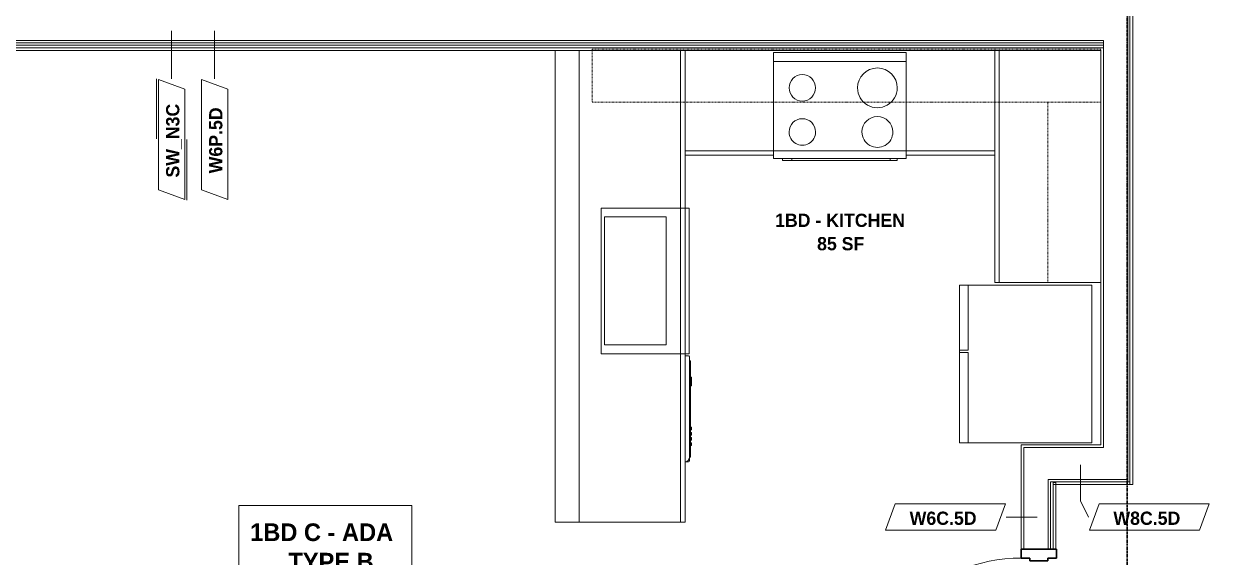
# Model space of a CAD drawing. Header units: inches. Extents: x -4058 to -1781, y 9814 to 12264.
# Drawn here: x -3731.2 to -3462.7, y 11006.6 to 11127.5 of the extents above; entities that cross this region are included whole.
import ezdxf

# ---------------------------------------------------------------- set-up
doc = ezdxf.new("R2010")
doc.units = ezdxf.units.IN
doc.header["$MEASUREMENT"] = 0
doc.linetypes.add('Dash', pattern=[0.25, 0.125, -0.125])
doc.linetypes.add('Grid Line 1_2_', pattern=[0.875, 0.5, -0.125, 0.125, -0.125])
for name, color, linetype, lineweight in [('0-1', 7, 'Continuous', 5), ('0-3', 8, 'Continuous', 9), ('A-AREA-IDEN', 2, 'Continuous', 9), ('A-DOOR-1', 7, 'Continuous', 9), ('A-DOOR-2', 10, 'Continuous', 30), ('A-DOOR-FRAM-2', 10, 'Continuous', 30), ('A-WALL-2', 250, 'Continuous', 18), ('A-WALL-3', 113, 'Continuous', 9), ('A-WALL-IDEN', 211, 'Continuous', 9), ('I-WALL-1', 7, 'Continuous', 9), ('P-SANR-FIXT', 6, 'Continuous', 9), ('Q-CASE', 31, 'Continuous', 9), ('Q-CASE-HDLN', 31, 'Dash', 9), ('Q-SPCQ', 91, 'Continuous', 9), ('S-GRID-1', 1, 'Grid Line 1_2_', 30)]:
    doc.layers.add(name, color=color, linetype=linetype, lineweight=lineweight)
doc.styles.add('Century Gothic_B', font='GOTHICB.TTF', dxfattribs={"height": 3})
doc.styles.add('Century Gothic_B_1', font='GOTHICB.TTF', dxfattribs={"height": 4})

# ---------------------------------------------------------------- blocks, each defined once
blk = doc.blocks.new('HOLLOW METAL - UNIT DOOR-2191977-UNITS PLANS - 3RD FLOOR')
at = {"layer": 'A-DOOR-1'}
blk.add_arc((18, -3.875), 36, 180, 270, dxfattribs=at)
at = {"layer": 'A-DOOR-2'}
for p, q in [((16.25, -3.875), (18, -3.875)), ((16.25, -39.875), (16.25, -3.875)), ((18, -3.875), (18, -39.875)), ((18, -39.875), (16.25, -39.875))]:
    blk.add_line(p, q, dxfattribs=at)
at = {"layer": 'A-DOOR-FRAM-2'}
for p, q in [((-20, 4.125), (-18, 4.125)), ((-20, -3.875), (-20, 4.125)), ((-18, 4.125), (-18, 2.1875)), ((18, 4.125), (20, 4.125)), ((18, 2.1875), (18, 4.125)), ((20, 4.125), (20, -3.875)), ((-18, 2.1875), (-17.375, 2.1875)), ((-17.375, 2.1875), (-17.375, -1.9375)), ((17.375, 2.1875), (18, 2.1875)), ((17.375, -1.9375), (17.375, 2.1875)), ((-18, -1.9375), (-18, -3.875)), ((-17.375, -1.9375), (-18, -1.9375)), ((18, -1.9375), (17.375, -1.9375)), ((18, -3.875), (18, -1.9375)), ((-18, -3.875), (-20, -3.875)), ((20, -3.875), (18, -3.875))]:
    blk.add_line(p, q, dxfattribs=at)
blk = doc.blocks.new('CTR - 1st Phase - Common Walls_rvt-1-UNITS PLANS - 3RD FLOOR')
at = {"layer": 'A-WALL-2'}
for p, q in [((-3481.17, 11032.1), (-3481.17, 11362.61)), ((-3480.67, 11032.1), (-3480.67, 11362.61)), ((-3487.3, 11123.69), (-3852.47, 11123.69)), ((-3487.3, 11123.19), (-3852.47, 11123.19)), ((-3486.67, 11123.69), (-3487.3, 11123.69)), ((-3486.67, 11123.19), (-3487.3, 11123.19)), ((-3486.67, 11123.69), (-3486.67, 11123.19)), ((-3486.67, 11123.19), (-3486.67, 11123.69)), ((-3486.67, 11123.19), (-3486.67, 11122.69)), ((-3486.67, 11122.69), (-3486.67, 11123.19)), ((-3487.3, 11122.69), (-3852.47, 11122.69)), ((-3487.3, 11122.06), (-3852.47, 11122.06)), ((-3486.67, 11122.69), (-3487.3, 11122.69)), ((-3486.67, 11122.06), (-3487.3, 11122.06)), ((-3486.67, 11122.69), (-3486.67, 11122.06)), ((-3486.67, 11122.06), (-3486.67, 11122.69)), ((-3486.67, 11032.1), (-3486.67, 11122.06)), ((-3504.67, 11024.23), (-3504.67, 11031.48)), ((-3486.67, 11031.48), (-3504.67, 11031.48)), ((-3486.67, 11032.1), (-3486.67, 11031.48)), ((-3481.17, 11032.1), (-3481.17, 11031.48)), ((-3481.17, 11031.48), (-3481.17, 11024.23)), ((-3480.67, 11032.1), (-3480.67, 11023.73)), ((-3504.67, 11023.1), (-3504.67, 11024.23)), ((-3499.17, 11023.73), (-3499.17, 11024.23)), ((-3481.17, 11024.23), (-3499.17, 11024.23)), ((-3499.17, 11023.1), (-3499.17, 11023.73)), ((-3498.67, 11023.73), (-3498.05, 11023.73)), ((-3498.67, 11023.1), (-3498.67, 11023.73)), ((-3498.05, 11023.73), (-3498.67, 11023.73)), ((-3498.05, 11023.1), (-3498.05, 11023.73)), ((-3481.17, 11023.73), (-3498.05, 11023.73)), ((-3481.17, 11024.23), (-3481.17, 11023.73)), ((-3480.67, 11023.73), (-3481.17, 11023.73)), ((-3480.67, 11023.73), (-3481.17, 11023.73)), ((-3480.67, 11023.73), (-3480.67, 11023.1)), ((-3504.67, 11008.44), (-3504.67, 11023.1)), ((-3499.17, 11008.44), (-3499.17, 11023.1)), ((-3498.67, 11008.44), (-3498.67, 11023.1))]:
    blk.add_line(p, q, dxfattribs=at)
at = {"layer": 'I-WALL-1'}
for p, q in [((-3480.05, 11032.1), (-3480.05, 11362.61)), ((-3852.47, 11121.44), (-3487.3, 11121.44)), ((-3487.3, 11121.44), (-3487.3, 11032.1)), ((-3487.3, 11032.1), (-3505.3, 11032.1)), ((-3505.3, 11032.1), (-3505.3, 11031.48)), ((-3505.3, 11031.48), (-3505.3, 11023.1)), ((-3480.05, 11023.1), (-3480.05, 11032.1)), ((-3498.05, 11023.6), (-3498.05, 11008.44)), ((-3497.42, 11023.6), (-3498.05, 11023.6)), ((-3497.42, 11008.44), (-3497.42, 11023.6)), ((-3505.3, 11023.1), (-3505.3, 11008.44)), ((-3498.05, 11008.44), (-3498.05, 11023.1)), ((-3498.05, 11023.1), (-3480.67, 11023.1)), ((-3480.67, 11023.1), (-3480.05, 11023.1))]:
    blk.add_line(p, q, dxfattribs=at)
at = {"layer": '0-3', "rotation": 270.0000000000105}
blk.add_blockref('HOLLOW METAL - UNIT DOOR-2191977-UNITS PLANS - 3RD FLOOR', (-3501.42, 10988.44), dxfattribs=at)
blk = doc.blocks.new('CTR - 1st Phase - Structure_rvt-1-UNITS PLANS - 3RD FLOOR')
at = {"layer": 'S-GRID-1'}
blk.add_line((-3481.32, 9814.03), (-3481.32, 12247.5), dxfattribs=at)
blk = doc.blocks.new('OD_CW_Upper Cabinet - OD_CW_Upper Cabinet-4366995-UNITS PLANS - 3RD FLOOR')
at = {"layer": 'Q-CASE-HDLN'}
for p, q in [((115.86, 24), (0.74, 24)), ((0.74, 24), (0.74, 12)), ((115.86, 12), (115.86, 24)), ((0.74, 12), (115.86, 12))]:
    blk.add_line(p, q, dxfattribs=at)
blk = doc.blocks.new('OD_CW_Base Cabinet - OD_CW_Base Cabinet-V21-UNITS PLANS - 3RD FLOOR')
at = {"layer": 'Q-CASE'}
for p, q in [((70.86, 0), (70.86, 23.69)), ((70.86, 23.69), (70.86, 1)), ((0.74, 1), (20.8, 1)), ((20.8, 1), (0.74, 1)), ((0.74, 0), (20.8, 0)), ((20.8, 0), (0.74, 0)), ((50.8, 1), (70.86, 1)), ((70.86, 1), (50.8, 1)), ((50.8, 0), (70.86, 0)), ((70.86, 0), (50.8, 0)), ((70.86, 1), (70.86, 0))]:
    blk.add_line(p, q, dxfattribs=at)
blk = doc.blocks.new('OD_CW_Base Cabinet - OD_CW_Base Cabinet-V22-UNITS PLANS - 3RD FLOOR')
at = {"layer": 'Q-CASE'}
for p, q in [((0.74, 24), (0.74, 0)), ((107.61, 24), (0.74, 24)), ((0.74, 0), (107.61, 0))]:
    blk.add_line(p, q, dxfattribs=at)
blk = doc.blocks.new('OD_CW_Upper Cabinet - OD_CW_Upper Cabinet-4366996-UNITS PLANS - 3RD FLOOR')
at = {"layer": 'Q-CASE-HDLN'}
for p, q in [((41.64, 24), (0.74, 24)), ((0.74, 24), (0.74, 12)), ((41.64, 12), (41.64, 24)), ((0.74, 12), (41.64, 12))]:
    blk.add_line(p, q, dxfattribs=at)
blk = doc.blocks.new('OD_CW_Base Cabinet - OD_CW_Base Cabinet-V28-UNITS PLANS - 3RD FLOOR')
at = {"layer": 'Q-CASE'}
for p, q in [((53.64, 0), (53.64, 24)), ((53.64, 24), (53.64, 1)), ((1.05, 1), (53.64, 1)), ((53.64, 1), (1.05, 1)), ((1.05, 0), (53.64, 0)), ((53.64, 0), (1.05, 0)), ((53.64, 1), (53.64, 0))]:
    blk.add_line(p, q, dxfattribs=at)
blk = doc.blocks.new('Refrigerator_-_Side-by-Side_6047 - 36_ X 30_-345559-UNITS PLANS - 3RD FLOOR')
at = {"layer": 'Q-SPCQ'}
for p, q in [((17.87, 14.42), (-17.88, 14.42)), ((-17.88, 14.42), (-17.88, -15.58)), ((17.87, -15.58), (17.87, 14.42)), ((-17.88, -13.58), (-3.13, -13.58)), ((-17.88, -13.58), (-17.88, -15.58)), ((-17.88, -15.58), (17.87, -15.58)), ((-3.13, -15.58), (-17.88, -15.58)), ((-3.13, -15.58), (-3.13, -13.58)), ((-2.63, -13.58), (17.87, -13.58)), ((-2.63, -13.58), (-2.63, -15.58)), ((17.87, -15.58), (-2.63, -15.58)), ((17.87, -15.58), (17.87, -13.58))]:
    blk.add_line(p, q, dxfattribs=at)
blk = doc.blocks.new('Dishwasher_15404 - 34_ counter-3395311-UNITS PLANS - 3RD FLOOR')
at = {"layer": 'Q-SPCQ'}
for p, q in [((23.68, 0), (22.88, 0)), ((23.87, -22.93), (23.87, -0.2)), ((24.12, -1.09), (23.87, -1.09)), ((24.12, -1.09), (24.12, -22.91)), ((24.37, -4.82), (24.12, -4.82)), ((24.37, -4.82), (24.37, -5.81)), ((24.12, -6.79), (24.37, -6.79)), ((24.37, -5.81), (24.37, -6.79)), ((24.37, -16.15), (24.12, -16.15)), ((24.12, -16.74), (24.37, -16.74)), ((24.37, -17.33), (24.12, -17.33)), ((24.12, -17.92), (24.37, -17.92)), ((24.37, -18.51), (24.12, -18.51)), ((24.37, -16.15), (24.37, -16.74)), ((24.37, -17.33), (24.37, -17.92)), ((24.37, -18.51), (24.37, -19.1)), ((24.12, -19.1), (24.37, -19.1)), ((24.37, -19.69), (24.12, -19.69)), ((24.12, -20.28), (24.37, -20.28)), ((24.37, -19.69), (24.37, -20.28)), ((22.88, -24), (23.68, -24)), ((24.12, -22.91), (23.87, -22.91)), ((23.87, -23.8), (23.87, -22.93))]:
    blk.add_line(p, q, dxfattribs=at)
for centre, radius, start, end in [((23.68, -0.2), 0.197, 360, 90), ((23.68, -0.2), 0.197, 15, 75), ((22.8, -22.93), 1.07, 273.885, 0), ((23.68, -23.8), 0.197, 270, 0)]:
    blk.add_arc(centre, radius, start, end, dxfattribs=at)
blk = doc.blocks.new('Range - 24_ x 30_-3317832-UNITS PLANS - 3RD FLOOR')
at = {"layer": 'Q-SPCQ'}
for p, q in [((2, 0.5), (3.61, 0.5)), ((2, 0.5), (2, 0)), ((3.61, 0.5), (25.87, 0.5)), ((3.61, 0.5), (3.61, 0)), ((25.87, 0), (25.87, 0.5)), ((25.87, 0.5), (28, 0.5)), ((28, 0), (28, 0.5)), ((0, 0), (30, 0)), ((0, 0), (0, -1.75)), ((0, -1.75), (30, -1.75)), ((0, -22), (0, -1.75)), ((30, -1.75), (0, -1.75)), ((30, -1.75), (30, 0)), ((30, -1.75), (30, -22)), ((0, -24), (0, -22)), ((30, -22), (0, -22)), ((30, -24), (0, -24)), ((30, -22), (30, -24))]:
    blk.add_line(p, q, dxfattribs=at)
for centre, radius, start, end in [((6.5, -6), 3.5, 360, 180), ((23.5, -6), 3, 360, 180), ((6.5, -6), 3.5, 180, 360), ((23.5, -6), 3, 180, 360), ((6.5, -16), 4.5, 360, 180), ((23.5, -16), 3, 0, 180), ((6.5, -16), 4.5, 180, 360), ((23.5, -16), 3, 180, 360)]:
    blk.add_arc(centre, radius, start, end, dxfattribs=at)
blk = doc.blocks.new('Stainless Steel Farmhous Kitchen Sink - Stainless Steel Farmhous Kitchen Sink-4315883-UNITS PLANS - 3RD FLOOR')
at = {"layer": 'P-SANR-FIXT'}
for p, q in [((-33, 22.2), (-33, 2.25)), ((0, 22.2), (-33, 22.2)), ((0, 2.25), (0, 22.2)), ((-31, 3), (-31, 16.96)), ((-31, 16.96), (-2, 16.96)), ((-2, 16.96), (-2, 3)), ((-2, 3), (-31, 3)), ((-33, 2.25), (0, 2.25))]:
    blk.add_line(p, q, dxfattribs=at)
blk = doc.blocks.new('Wall Tag - Shear Wall-3956451-UNITS PLANS - 3RD FLOOR')
at = {"layer": 'A-WALL-IDEN'}
for p, q in [((-0.3561, 0.0937), (-0.4244, -0.0937)), ((0.4244, 0.0937), (-0.3561, 0.0937)), ((0.4291, 0.1068), (0.0033, 0.1068)), ((0.3561, -0.0937), (0.4244, 0.0937)), ((0, -0.1068), (-0.4291, -0.1068)), ((-0.4244, -0.0937), (0.3561, -0.0937))]:
    blk.add_line(p, q, dxfattribs=at)
blk = doc.blocks.new('Wall Tag - Arch Wall-3956453-UNITS PLANS - 3RD FLOOR')
at = {"layer": 'A-WALL-IDEN'}
for p, q in [((-0.3561, 0.0937), (-0.4244, -0.0937)), ((0.4244, 0.0937), (-0.3561, 0.0937)), ((0.3561, -0.0937), (0.4244, 0.0937)), ((-0.4244, -0.0937), (0.3561, -0.0937))]:
    blk.add_line(p, q, dxfattribs=at)

msp = doc.modelspace()

# ---------------------------------------------------------------- linework, layer by layer
at = {"layer": 'A-AREA-IDEN', "flags": 128}
msp.add_lwpolyline([(-3682.46, 11018.36), (-3643.26, 11018.36), (-3643.26, 10999.91), (-3682.46, 10999.91)], close=True, dxfattribs=at)
at = {"layer": 'A-WALL-3'}
for p, q in [((-3610.8, 11014.56), (-3610.8, 11121.44)), ((-3605.42, 11121.44), (-3605.42, 11014.56)), ((-3610.8, 11014.56), (-3605.42, 11014.56))]:
    msp.add_line(p, q, dxfattribs=at)
at = {"layer": 'A-WALL-IDEN'}
for p, q in [((-3697.68, 11125.88), (-3697.68, 11115.03)), ((-3687.94, 11125.88), (-3687.94, 11115.03)), ((-3491.88, 11027.6), (-3491.88, 11019.42)), ((-3491.88, 11019.42), (-3490.02, 11015.73)), ((-3501.67, 11015.73), (-3508.7, 11015.73))]:
    msp.add_line(p, q, dxfattribs=at)
at = {"layer": 'Q-CASE'}
for p, q in [((-3605.42, 11014.56), (-3605.42, 11121.44)), ((-3582.42, 11121.44), (-3582.42, 11014.56)), ((-3582.42, 11014.56), (-3582.42, 11121.44)), ((-3581.42, 11121.44), (-3581.42, 11014.56)), ((-3582.42, 11014.56), (-3605.42, 11014.56)), ((-3581.42, 11014.56), (-3582.42, 11014.56))]:
    msp.add_line(p, q, dxfattribs=at)

# ---------------------------------------------------------------- block references
at = {"layer": '0-1'}
for name in ['CTR - 1st Phase - Structure_rvt-1-UNITS PLANS - 3RD FLOOR', 'CTR - 1st Phase - Common Walls_rvt-1-UNITS PLANS - 3RD FLOOR']:
    msp.add_blockref(name, (0, 0), dxfattribs=at)
at = {"layer": 'A-WALL-IDEN', "xscale": 31.99999999999999, "yscale": 31.99999999999999, "zscale": 31.99999999999999, "rotation": 89.99999999999955}
for name, p in [('Wall Tag - Shear Wall-3956451-UNITS PLANS - 3RD FLOOR', (-3697.68, 11101.3)), ('Wall Tag - Arch Wall-3956453-UNITS PLANS - 3RD FLOOR', (-3687.94, 11101.3))]:
    msp.add_blockref(name, p, dxfattribs=at)
at = {"layer": 'A-WALL-IDEN', "xscale": 31.99999999999999, "yscale": 31.99999999999999, "zscale": 31.99999999999999}
for p in [(-3522.43, 11015.73), (-3476.28, 11015.73)]:
    msp.add_blockref('Wall Tag - Arch Wall-3956453-UNITS PLANS - 3RD FLOOR', p, dxfattribs=at)
at = {"layer": 'P-SANR-FIXT', "rotation": 269.9999999999995}
msp.add_blockref('Stainless Steel Farmhous Kitchen Sink - Stainless Steel Farmhous Kitchen Sink-4315883-UNITS PLANS - 3RD FLOOR', (-3602.66, 11052.75), dxfattribs=at)
at = {"layer": 'Q-CASE'}
for name, p, rotation in [('OD_CW_Base Cabinet - OD_CW_Base Cabinet-V22-UNITS PLANS - 3RD FLOOR', (-3581.42, 11013.83), 90.00000000000132), ('OD_CW_Base Cabinet - OD_CW_Base Cabinet-V28-UNITS PLANS - 3RD FLOOR', (-3511.3, 11122.49), 270.0000000000011), ('OD_CW_Upper Cabinet - OD_CW_Upper Cabinet-4366996-UNITS PLANS - 3RD FLOOR', (-3511.3, 11110.49), 269.9999999999955)]:
    msp.add_blockref(name, p, dxfattribs=dict(at, rotation=rotation))
for name, p in [('OD_CW_Upper Cabinet - OD_CW_Upper Cabinet-4366995-UNITS PLANS - 3RD FLOOR', (-3603.16, 11097.75)), ('OD_CW_Base Cabinet - OD_CW_Base Cabinet-V21-UNITS PLANS - 3RD FLOOR', (-3582.16, 11097.75))]:
    msp.add_blockref(name, p, dxfattribs=at)
at = {"layer": 'Q-SPCQ'}
for name, p, rotation in [('Range - 24_ x 30_-3317832-UNITS PLANS - 3RD FLOOR', (-3531.36, 11097), 180), ('Refrigerator_-_Side-by-Side_6047 - 36_ X 30_-345559-UNITS PLANS - 3RD FLOOR', (-3503.72, 11050.41), 269.9999999999981)]:
    msp.add_blockref(name, p, dxfattribs=dict(at, rotation=rotation))
msp.add_blockref('Dishwasher_15404 - 34_ counter-3395311-UNITS PLANS - 3RD FLOOR', (-3604.3, 11052.25), dxfattribs=at)

# ---------------------------------------------------------------- texts
at = {"layer": 'A-AREA-IDEN', "attachment_point": 1}
for s, insert, char_height, width, style in [('1BD - KITCHEN', (-3561.03, 11084.48), 3, 35.451, 'Century Gothic_B'), ('85 SF', (-3551.52, 11079.18), 3, 12.423, 'Century Gothic_B'), ('1BD C - ADA', (-3679.9, 11014.3), 4, 41.208, 'Century Gothic_B_1'), ('TYPE B', (-3671.24, 11007.63), 4, 20.301, 'Century Gothic_B_1')]:
    msp.add_mtext(s, dxfattribs=dict(at, insert=insert, char_height=char_height, width=width, style=style))
at = {"layer": 'A-WALL-IDEN', "char_height": 3, "attachment_point": 1, "rotation": 90, "style": 'Century Gothic_B'}
for s, insert, width in [('SW_N3C', (-3698.93, 11092.67), 20.806), ('W6P.5D', (-3689.19, 11093.63), 18.483)]:
    msp.add_mtext(s, dxfattribs=dict(at, insert=insert, width=width))
at = {"layer": 'A-WALL-IDEN', "char_height": 3, "width": 19.594, "attachment_point": 1, "style": 'Century Gothic_B'}
for s, insert in [('W6C.5D', (-3530.56, 11016.97)), ('W8C.5D', (-3484.42, 11016.97))]:
    msp.add_mtext(s, dxfattribs=dict(at, insert=insert))

doc.saveas('drawing.dxf')
